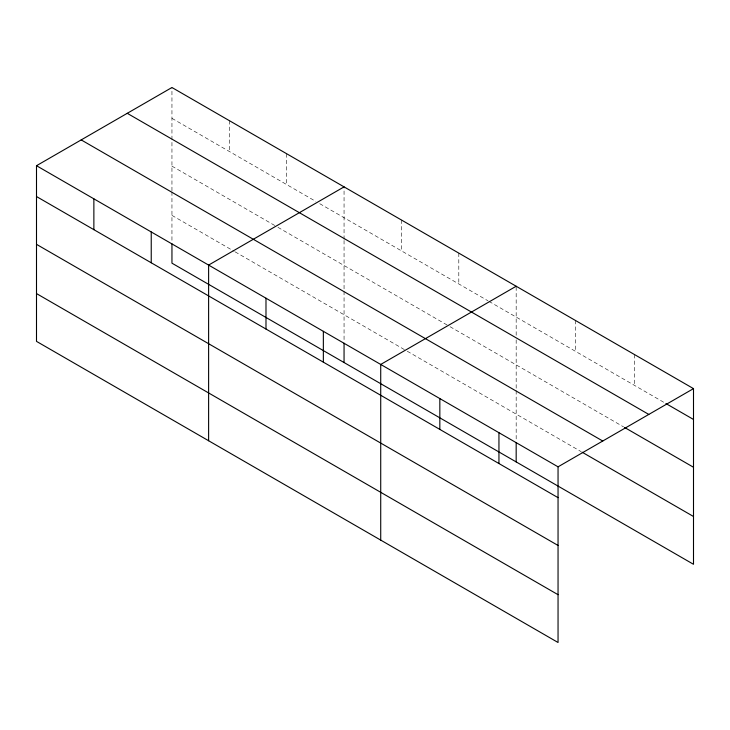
<?xml version="1.0" encoding="UTF-8"?>
<svg xmlns="http://www.w3.org/2000/svg" width="730" height="730" viewBox="0 0 730 730"><rect width="100%" height="100%" fill="white"/><g stroke="black" fill="none" stroke-linecap="round" stroke-linejoin="round"><path stroke-width="0.55" stroke-dasharray="3.65 2.74" d="M171.951 190.758L171.951 87.509M344.058 240.471L344.058 290.129M344.058 239.33L344.058 186.88M516.174 339.842L516.174 389.491M516.174 335.289L516.174 286.242M171.951 118.342L315.862 201.434M319.749 203.679L487.978 300.796M488.945 301.362L664.93 402.96M171.951 166.139L276.962 226.765M277.938 227.331L449.078 326.137M450.054 326.702L623.557 426.868M171.951 215.377L234.184 251.312M235.151 251.868L406.291 350.683M407.267 351.24L581.189 451.66M634.388 354.497L634.388 385.33M575.286 320.37L575.286 351.203M516.174 390.614L516.174 440.29M458.805 253.118L458.805 283.952M401.427 219.995L401.427 250.837M344.058 291.243L344.058 340.919M286.689 153.756L286.689 184.59M229.32 120.632L229.32 151.466M171.951 191.88L171.951 241.557"/><path stroke-width="1.09" d="M36.5 165.71L558.048 466.826L558.048 642.491L36.5 341.375L36.5 165.71L171.951 87.509L693.5 388.625L693.5 564.29L171.951 263.174L171.951 243.829M344.058 186.88L208.616 265.081L208.616 440.747M516.174 286.242L380.722 364.443L380.722 540.109M558.048 466.826L693.5 388.625M665.915 403.535L693.5 419.458M127.248 113.314L648.806 414.43M624.542 427.442L693.5 467.255M81.194 139.904L602.752 441.02M582.175 452.226L693.5 516.493M36.5 196.543L558.048 497.659M36.5 244.34L558.048 545.456M36.5 293.579L558.048 594.695M516.174 442.562L516.174 461.917M498.946 432.698L498.946 463.532M439.834 398.571L439.834 429.404M344.058 343.2L344.058 362.545M323.353 331.32L323.353 362.153M265.985 298.196L265.985 329.038M151.238 231.957L151.238 262.791M93.869 198.834L93.869 229.667"/></g></svg>
